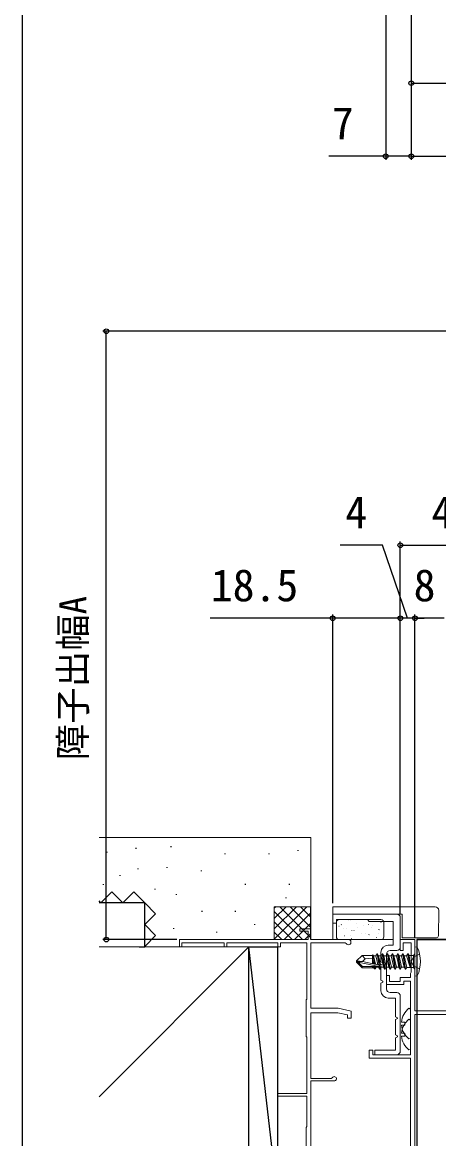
# Model space of a CAD drawing. Units: millimetres, scale not verified. Extents: x -525 to 525, y -783 to 778.
# Drawn here: x -525 to -411, y -557.8 to -252.1 of the extents above; entities that cross this region are included whole.
import ezdxf
from ezdxf.enums import TextEntityAlignment as Align

# ---------------------------------------------------------------- set-up
doc = ezdxf.new("R2010")
doc.units = ezdxf.units.MM
doc.header["$LTSCALE"] = 4
for name, color, linetype, lineweight in [('0-3_YKK_11', 7, 'Continuous', 18), ('0-4_YKK_11E', 4, 'Continuous', 18), ('0-6_YKK_13', 4, 'Continuous', 18), ('0-B_YSS_KE', 3, 'Continuous', 18)]:
    doc.layers.add(name, color=color, linetype=linetype, lineweight=lineweight)
for name, color, linetype in [('0-5_YKK_12', 2, 'Continuous'), ('0-8_YKK_D', 6, 'Continuous'), ('0-9_YKK_ZWAK', 7, 'Continuous'), ('0-A_YSS_K', 3, 'Continuous')]:
    doc.layers.add(name, color=color, linetype=linetype)
doc.styles.add('ＭＳ ゴシック', font='')
doc.styles.get('ＭＳ ゴシック').set_extended_font_data('MS Gothic')

msp = doc.modelspace()

# ---------------------------------------------------------------- linework, layer by layer
at = {"layer": '0-3_YKK_11', "color": 1}
for p, q in [((-421.5, -505.301), (-421.5, -497.301)), ((-425.3, -516.801), (-425.3, -507.301)), ((-424.3, -506.301), (-422.5, -506.301)), ((-422.5, -517.801), (-424.3, -517.801)), ((-421.5, -533.801), (-421.5, -518.801))]:
    msp.add_line(p, q, dxfattribs=at)
for points in [[(-422.5, -496.301), (-440, -496.301), (-440, -498.801), (-439, -498.801), (-439, -497.801), (-430.5, -497.801), (-430, -498.301), (-423.5, -498.301), (-423.5, -504.801), (-424.8, -504.801)], [(-426.8, -506.801), (-426.8, -509.397), (-426.3, -509.685), (-426.3, -509.916), (-426.8, -510.205), (-426.8, -514.397), (-426.3, -514.685), (-426.3, -514.916), (-426.8, -515.205), (-426.8, -517.301)], [(-424.8, -519.301), (-422.8, -519.301), (-422.8, -524.397), (-422.3, -524.685), (-422.3, -524.916), (-422.8, -525.205), (-422.8, -529.397), (-422.3, -529.685), (-422.3, -529.916), (-422.8, -530.205), (-422.8, -533.601), (-428.5, -533.601), (-428.5, -534.801), (-422.5, -534.801)]]:
    msp.add_lwpolyline(points, dxfattribs=at)
at = {"layer": '0-3_YKK_11', "color": 211}
for points in [[(-418.7, -560.3), (-418.7, -535.8), (-430, -535.8), (-430, -533.6), (-429, -533.6), (-429, -534.8), (-418.7, -534.8), (-418.7, -514.7), (-420.5, -514.7), (-420.5, -515.6), (-425.3, -515.6), (-425.3, -513.1), (-424.5, -513.1), (-424.5, -514.8), (-421.5, -514.8), (-421.5, -513.7), (-418.7, -513.7), (-418.7, -512.6), (-418.58, -512.36), (-418.5, -512.2), (-418.5, -504.2), (-420.7, -504.2), (-420.7, -506.3), (-421.5, -506.3), (-421.5, -503.3), (-417.5, -503.3), (-417.5, -522.8), (-401.5, -522.8)], [(-417.5, -523.8), (-417.5, -563.8), (-402.7, -563.8), (-402.7, -555.714)], [(-402.7, -532.686), (-402.7, -523.8), (-417.5, -523.8)]]:
    msp.add_lwpolyline(points, dxfattribs=at)
at = {"layer": '0-3_YKK_11', "color": 1}
for centre, radius, start, end in [((-422.5, -497.301), 1, 0.00001, 89.99999), ((-424.8, -506.801), 2, 90.00001, 179.99999), ((-424.3, -507.301), 1, 90.00001, 179.99999), ((-422.5, -505.301), 1, 270.00001, 359.99999), ((-424.8, -517.301), 2, 180.00001, 269.99999), ((-424.3, -516.801), 1, 180.00001, 269.99999), ((-422.5, -518.801), 1, 0.00001, 89.99999), ((-422.5, -533.801), 1, 270.00001, 359.99999)]:
    msp.add_arc(centre, radius, start, end, dxfattribs=at)
at = {"layer": '0-4_YKK_11E'}
for points in [[(-435.7, -503.301), (-446, -503.301), (-446, -500.301), (-449, -500.301), (-449, -501.001), (-446.7, -501.001), (-446.7, -503.301)], [(-446.7, -503.301), (-482, -503.301), (-482, -505.301), (-481.3, -505.301), (-481.3, -504.201), (-469.7, -504.201), (-469.7, -505.301), (-469, -505.301), (-469, -504.201), (-455, -504.201), (-455, -505.301), (-454.3, -505.301), (-454.3, -504.201), (-447.1, -504.201), (-447.1, -519.601), (-447.3, -519.801), (-447.3, -529.801), (-447.1, -530.001), (-447.1, -545.401), (-455, -545.401), (-455, -546.201), (-447.1, -546.201), (-447.1, -554.501), (-447.3, -554.701), (-447.3, -569.701)], [(-440.137, -541.134), (-440.406, -541.301), (-446, -541.301), (-446, -523.301), (-438.635, -523.301), (-436, -523.903), (-436, -524.801), (-435, -524.801), (-435, -522.901), (-438.5, -522.101), (-446, -522.101), (-446, -504.201), (-436.566, -504.201), (-436.306, -504.351)], [(-446, -573.401), (-446, -542.001), (-439.6, -542.001)]]:
    msp.add_lwpolyline(points, dxfattribs=at)
for centre, radius, start, end in [((-435.7, -504.001), 0.7, 209.99594, 90.00029), ((-439.6, -541.401), 0.6, 269.99995, 153.61215)]:
    msp.add_arc(centre, radius, start, end, dxfattribs=at)
at = {"layer": '0-5_YKK_12'}
for p, q in [((-417, -503.3), (-417, -593.3)), ((-215, -503.3), (-417, -503.3))]:
    msp.add_line(p, q, dxfattribs=at)
at = {"layer": '0-6_YKK_13'}
for p, q in [((-440, -494.3), (-412, -494.3)), ((-440, -503.301), (-440, -494.301)), ((-421, -496.3), (-440, -496.3)), ((-438.2, -497.801), (-426.8, -497.801)), ((-435.583, -498.138), (-435.627, -498.162)), ((-435.018, -498.006), (-435.025, -498.013)), ((-428.814, -497.847), (-428.858, -497.871)), ((-421, -496.3), (-421, -502.326)), ((-411, -495.3), (-411.061, -502.304)), ((-439, -502.5), (-439, -498.601)), ((-438.251, -499.595), (-438.295, -499.619)), ((-437.644, -499.173), (-437.69, -499.262)), ((-436.96, -500.173), (-436.967, -500.181)), ((-436.226, -500.33), (-436.27, -500.353)), ((-434.754, -500.698), (-434.801, -500.786)), ((-434.15, -500.762), (-434.194, -500.786)), ((-433.558, -498.872), (-433.602, -498.896)), ((-433.199, -499.989), (-433.206, -499.996)), ((-431.482, -499.304), (-431.526, -499.328)), ((-430.185, -499.044), (-430.232, -499.132)), ((-429.457, -500.039), (-429.501, -500.063)), ((-429.205, -499.543), (-429.211, -499.55)), ((-427.38, -500.471), (-427.424, -500.495)), ((-427.296, -500.569), (-427.342, -500.657)), ((-426.789, -498.581), (-426.833, -498.605)), ((-426, -498.601), (-426, -502.5)), ((-423.5, -503.3), (-440, -503.3)), ((-438.894, -501.787), (-438.938, -501.811)), ((-426.8, -503.3), (-438.2, -503.3)), ((-436.817, -502.219), (-436.861, -502.243)), ((-435.174, -502.193), (-435.181, -502.201)), ((-434.793, -502.953), (-434.837, -502.977)), ((-432.125, -501.496), (-432.169, -501.52)), ((-431.146, -501.711), (-431.153, -501.718)), ((-430.048, -501.928), (-430.092, -501.952)), ((-428.023, -502.663), (-428.067, -502.687)), ((-427.385, -501.526), (-427.392, -501.533)), ((-429.129, -507.601), (-429.035, -507.401)), ((-427.85, -507.201), (-428.168, -507.751)), ((-426.35, -507.201), (-426.45, -507.201)), ((-426.35, -507.201), (-426.033, -507.751)), ((-422.95, -511.401), (-423.65, -507.201)), ((-421.55, -511.401), (-422.25, -507.201)), ((-422.15, -507.201), (-421.833, -507.751)), ((-422.15, -507.201), (-421.45, -511.401)), ((-420.85, -507.201), (-421.168, -507.751)), ((-420.75, -507.201), (-420.433, -507.751)), ((-418.85, -510.801), (-419.45, -507.201)), ((-416.213, -507.301), (-417.906, -508.145)), ((-416.848, -505.379), (-416.848, -513.223)), ((-433.5, -509.151), (-431.95, -507.601)), ((-427.378, -510.633), (-433.076, -509.451)), ((-429.1, -509.877), (-429.1, -507.601)), ((-429.1, -508.767), (-428.877, -509.919)), ((-428.316, -510.04), (-428.833, -507.751)), ((-423.968, -507.751), (-424.633, -507.751)), ((-422.568, -507.751), (-423.233, -507.751)), ((-419.044, -507.626), (-417.9, -507.626)), ((-431.95, -511.001), (-431.826, -510.701)), ((-429.1, -510.701), (-429.1, -511.001)), ((-428.725, -510.701), (-428.608, -511.301)), ((-428.491, -510.701), (-428.393, -511.301)), ((-428.167, -510.698), (-428.133, -510.851)), ((-427.15, -511.401), (-427.468, -510.851)), ((-425.65, -511.401), (-425.75, -511.401)), ((-424.25, -511.401), (-423.933, -510.851)), ((-420.15, -511.401), (-420.468, -510.851)), ((-419.705, -510.976), (-417.9, -510.976)), ((-416.848, -513.223), (-417.5, -513.301)), ((-419.142, -522.107), (-418.7, -522.324)), ((-419.142, -525.107), (-418.7, -525.324))]:
    msp.add_line(p, q, dxfattribs=at)
for points in [[(-411.561, -502.8), (-412.061, -502.8), (-421, -502.8), (-421, -502.326)], [(-428.61, -509.979), (-429.035, -507.401), (-428.833, -507.751), (-428.168, -507.751), (-427.818, -509.301), (-427.618, -510.185)], [(-427.327, -510.341), (-427.85, -507.201), (-427.75, -507.201), (-427.433, -507.751)], [(-427.75, -507.201), (-427.05, -511.401), (-426.733, -510.851)], [(-426.35, -507.201), (-425.65, -511.401), (-425.333, -510.851)], [(-425.05, -507.201), (-425.368, -507.751), (-425.018, -509.301), (-424.668, -510.851), (-424.35, -511.401)], [(-421.133, -510.851), (-421.45, -511.401), (-421.55, -511.401), (-421.868, -510.851), (-422.533, -510.851), (-422.85, -511.401), (-422.95, -511.401), (-423.268, -510.851), (-423.933, -510.851), (-424.633, -507.751), (-424.95, -507.201), (-425.05, -507.201), (-424.35, -511.401), (-424.25, -511.401), (-424.95, -507.201)], [(-423.55, -507.201), (-423.65, -507.201), (-423.968, -507.751), (-423.618, -509.301), (-423.268, -510.851)], [(-422.533, -510.851), (-423.233, -507.751), (-423.55, -507.201), (-422.85, -511.401)], [(-422.15, -507.201), (-422.25, -507.201), (-422.568, -507.751), (-422.218, -509.301), (-421.868, -510.851)], [(-419.35, -507.201), (-419.45, -507.201), (-419.768, -507.751), (-420.433, -507.751), (-419.705, -510.976), (-420.05, -511.401), (-420.15, -511.401), (-420.85, -507.201), (-420.75, -507.201), (-420.05, -511.401)], [(-417.5, -507.226), (-417.9, -507.626), (-417.9, -510.976), (-417.5, -511.376)], [(-417.5, -513.301), (-417.5, -505.301), (-416.848, -505.379)], [(-429.1, -508.401), (-431.147, -508.558), (-431.879, -509.301), (-427.278, -510.255), (-427.328, -510.701), (-431.826, -510.701), (-433.076, -509.451), (-433.5, -509.451), (-433.5, -509.151), (-431.879, -509.301), (-433.5, -509.301)], [(-428.781, -511.001), (-431.95, -511.001), (-433.5, -509.451)], [(-429.1, -507.601), (-431.95, -507.601), (-431.147, -508.558)], [(-426.068, -510.851), (-426.418, -509.301), (-426.768, -507.751)], [(-424.668, -510.851), (-425.333, -510.851), (-426.033, -507.751), (-425.368, -507.751)], [(-418.75, -510.801), (-418.85, -510.801), (-419.768, -507.751)], [(-417.906, -508.145), (-418.521, -509.301), (-417.906, -510.457), (-416.213, -511.301)], [(-428.902, -510.701), (-428.868, -510.851), (-428.608, -511.301), (-428.393, -511.301), (-428.133, -510.851), (-427.468, -510.851), (-427.503, -510.697)], [(-427.303, -510.487), (-427.15, -511.401), (-427.05, -511.401)], [(-418.7, -522.324), (-418.7, -530.276), (-419.142, -530.493)], [(-418.7, -525.324), (-418.7, -533.276), (-419.142, -533.493)], [(-421.183, -526.725), (-420.3, -526.725), (-420.3, -525.875), (-421.183, -525.875)], [(-421.183, -529.725), (-420.3, -529.725), (-420.3, -528.875), (-421.183, -528.875)]]:
    msp.add_lwpolyline(points, dxfattribs=at)
for points in [[(-426.068, -510.851), (-426.733, -510.851), (-427.433, -507.751), (-426.768, -507.751), (-426.45, -507.201), (-425.75, -511.401)], [(-418.75, -510.801), (-419.044, -507.626), (-419.35, -507.201)], [(-421.133, -510.851), (-421.833, -507.751), (-421.168, -507.751), (-420.468, -510.851)]]:
    msp.add_lwpolyline(points, close=True, dxfattribs=at)
for centre, radius, start, end in [((-412, -495.3), 1, 0.00272, 90), ((-438.2, -498.601), 0.8, 90, 180), ((-426.8, -498.601), 0.8, 0, 90), ((-438.2, -502.5), 0.8, 180, 270), ((-426.8, -502.5), 0.8, 270, 360), ((-411.561, -502.3), 0.5, 270, 359.5), ((-425.5, -509.301), 9.5, 335.61794, 24.38205), ((-415.9, -526.3), 5.3, 127.71407, 175.4006), ((-415.9, -529.3), 5.3, 127.71407, 175.4006), ((-415.9, -526.3), 5.3, 184.59944, 232.28591), ((-415.9, -529.3), 5.3, 184.59944, 232.28591)]:
    msp.add_arc(centre, radius, start, end, dxfattribs=at)
at = {"layer": '0-8_YKK_D'}
for p, q in [((-425.497, -214.1), (-425.497, -289.8)), ((-418.497, -215), (-418.497, -289.8)), ((-418.497, -215), (-418.497, -269.8)), ((-418.497, -215), (-418.497, -289.8)), ((-418.497, -268.8), (-312.498, -268.8)), ((-418.497, -288.8), (-306.5, -288.8)), ((-314.5, -336.731), (-503, -336.731)), ((-502, -503.301), (-502, -336.731)), ((-421.5, -496.301), (-421.5, -394.301)), ((-421.5, -395.301), (-375, -395.301)), ((-440, -493.3), (-440, -414.301)), ((-421.5, -415.301), (-424.05, -415.301)), ((-421.5, -496.301), (-421.5, -414.301)), ((-421.5, -496.301), (-421.5, -414.301)), ((-417.5, -415.301), (-421.5, -415.301)), ((-417.5, -415.301), (-421.5, -415.301)), ((-417.5, -502.6), (-417.5, -414.301)), ((-417.5, -502.6), (-417.5, -414.301)), ((-409.5, -415.301), (-417.5, -415.301)), ((-417.5, -415.301), (-414.95, -415.301)), ((-482.706, -503.301), (-503, -503.301)), ((-416.8, -503.3), (-322.5, -503.3))]:
    msp.add_line(p, q, dxfattribs=at)
for points in [[(-418.497, -288.8), (-425.497, -288.8), (-441.075, -288.8)], [(-419.5, -415.301), (-426.392, -395.301), (-437.96, -395.301)], [(-421.5, -415.301), (-440, -415.301), (-473.55, -415.301)]]:
    msp.add_lwpolyline(points, dxfattribs=at)
for centre in [(-418.497, -268.8), (-425.497, -288.8), (-418.497, -288.8), (-418.497, -288.8), (-502, -336.731), (-421.5, -395.301), (-440, -415.301), (-421.5, -415.301), (-421.5, -415.301), (-417.5, -415.301), (-417.5, -415.301), (-502, -503.301)]:
    msp.add_circle(centre, 0.637, dxfattribs=at)
at = {"layer": '0-9_YKK_ZWAK'}
msp.add_line((-525, 747.2), (-525, -782.8), dxfattribs=at)
at = {"layer": '0-A_YSS_K'}
for p, q in [((-501.89, -479.239), (-501.89, -479.439)), ((-493.957, -478.198), (-493.957, -478.398)), ((-484.332, -477.739), (-484.332, -477.939)), ((-469.52, -479.729), (-469.52, -479.929)), ((-457.505, -479.729), (-457.505, -479.929)), ((-449.593, -478.773), (-449.593, -478.973)), ((-498.324, -485.606), (-498.324, -485.806)), ((-493.356, -483.804), (-493.356, -484.004)), ((-485.422, -483.444), (-485.422, -483.644)), ((-475.996, -484.355), (-475.996, -484.555)), ((-502.852, -488.088), (-502.852, -488.288)), ((-463.969, -488.055), (-463.969, -488.255)), ((-451.954, -488.055), (-451.954, -488.255)), ((-503.499, -493.201), (-500.499, -490.201)), ((-497.499, -493.201), (-500.499, -490.201)), ((-497.499, -493.201), (-494.499, -490.201)), ((-491.499, -493.201), (-494.499, -490.201)), ((-488.693, -489.37), (-488.693, -489.57)), ((-482.878, -490.823), (-482.878, -491.023)), ((-452.867, -491.756), (-452.867, -491.956)), ((-503.499, -493.201), (-503.999, -492.701)), ((-488.499, -496.201), (-491.499, -493.201)), ((-447.142, -494.301), (-456, -503.159)), ((-449.971, -494.301), (-456, -500.331)), ((-452.799, -494.301), (-456, -497.502)), ((-455.627, -494.301), (-456, -494.674)), ((-454.485, -494.301), (-446, -502.786)), ((-451.657, -494.301), (-446, -499.958)), ((-448.828, -494.301), (-446, -497.13)), ((-446, -503.301), (-446, -494.301)), ((-491.499, -499.201), (-488.499, -496.201)), ((-475.847, -495.457), (-475.847, -495.657)), ((-466.745, -495.457), (-466.745, -495.657)), ((-456, -495.615), (-448.314, -503.301)), ((-446, -495.987), (-453.314, -503.301)), ((-488.499, -502.201), (-491.499, -499.201)), ((-483.569, -500.169), (-483.569, -500.369)), ((-471.832, -501.163), (-471.832, -501.363)), ((-461.418, -499.082), (-461.418, -499.282)), ((-456, -498.443), (-451.142, -503.301)), ((-456, -501.272), (-453.97, -503.301)), ((-446, -498.816), (-450.485, -503.301)), ((-491.499, -505.201), (-488.499, -502.201)), ((-446, -501.644), (-447.657, -503.301)), ((-503.999, -546.3), (-463, -505.301)), ((-493, -505.301), (-491.499, -505.301)), ((-455, -574.301), (-463, -505.301)), ((-455, -574.301), (-455, -505.301))]:
    msp.add_line(p, q, dxfattribs=at)
for points in [[(-491.499, -505.301), (-491.499, -493.201), (-503.999, -493.201)], [(-463, -574.301), (-463, -505.301), (-455, -505.301)]]:
    msp.add_lwpolyline(points, dxfattribs=at)
at = {"layer": '0-B_YSS_KE'}
for p, q in [((-503.999, -475.301), (-446, -475.301)), ((-446, -494.301), (-446, -475.301)), ((-456, -494.301), (-446, -494.301)), ((-456, -503.301), (-456, -494.301)), ((-463, -505.301), (-503.999, -505.301)), ((-463, -505.301), (-463, -610.301))]:
    msp.add_line(p, q, dxfattribs=at)

# ---------------------------------------------------------------- texts
at = {"layer": '0-8_YKK_D', "style": 'ＭＳ ゴシック'}
for s, p in [('7', (-440.235, -286.8)), ('46.5', (-412.977, -393.301)), ('4', (-436.574, -393.301)), ('18.5', (-473.391, -413.301)), ('8', (-417.864, -413.301))]:
    msp.add_text(s, height=8.798, dxfattribs=at).set_placement(p, align=Align.BOTTOM_LEFT)
msp.add_text('障子出幅A', height=7.331, rotation=90, dxfattribs=at).set_placement((-505.307, -454.22), align=Align.BOTTOM_LEFT)

doc.saveas('drawing.dxf')
